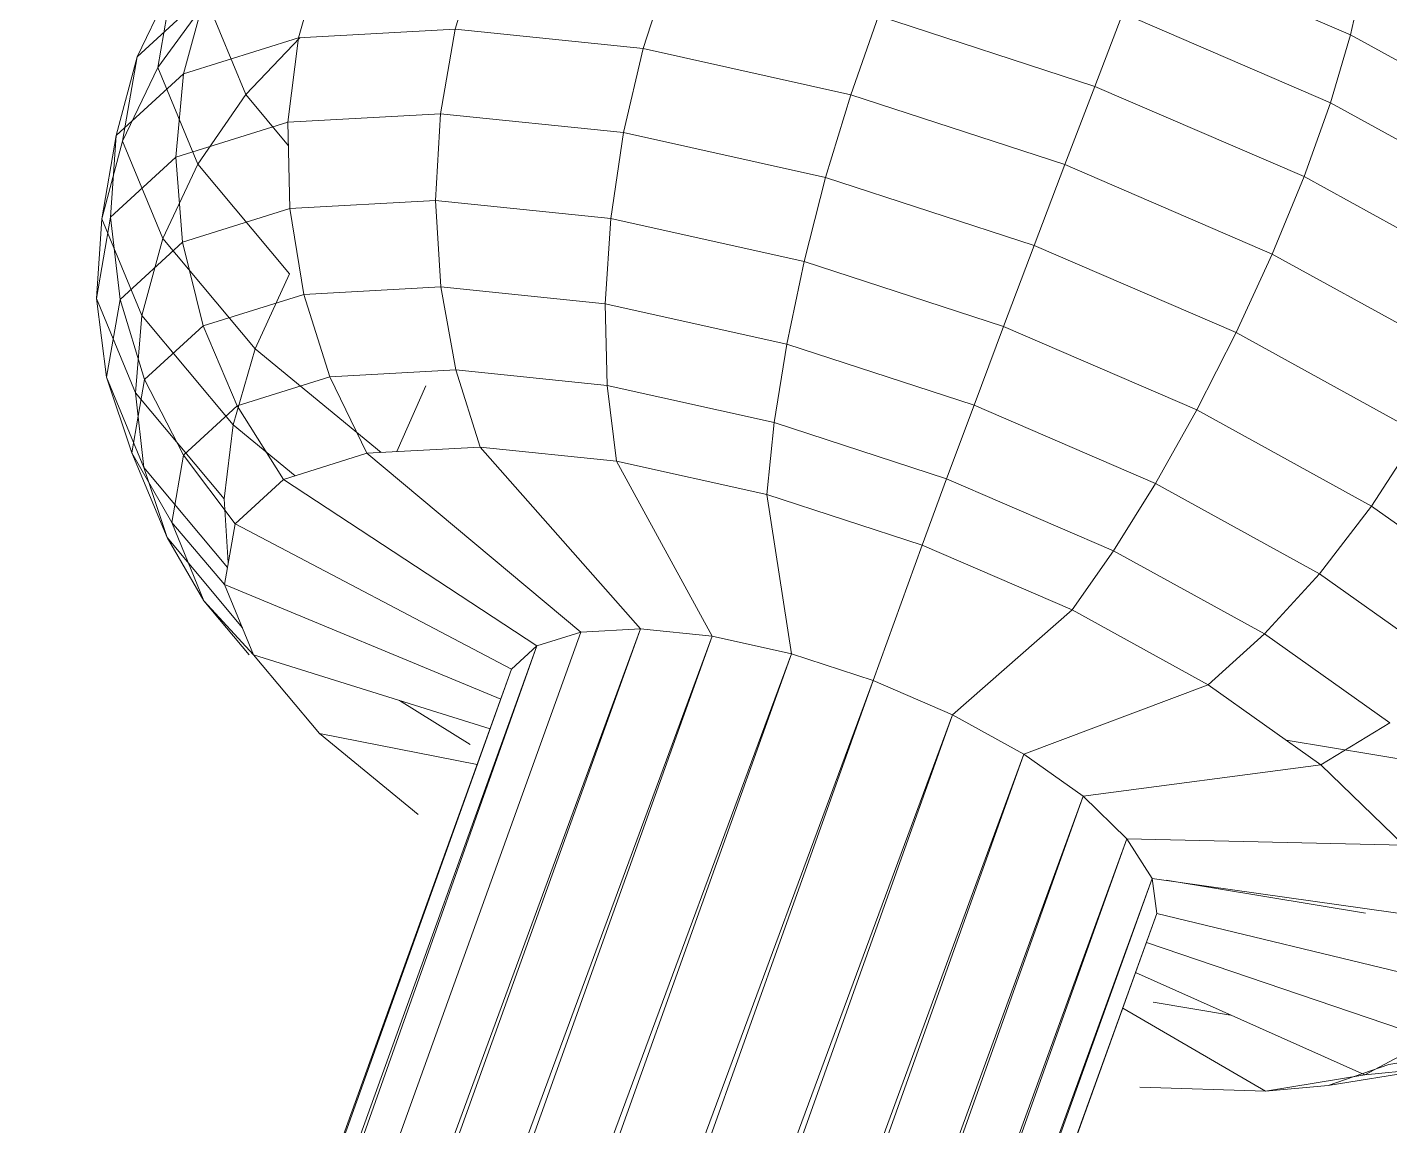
# Model space of a CAD drawing. Header units: inches. Extents: x -827 to 154, y -802 to 207.
# Drawn here: x -721.359 to -720.772, y 45.891 to 46.364 of the extents above; entities that cross this region are included whole.
import ezdxf

# ---------------------------------------------------------------- set-up
doc = ezdxf.new("R2010")
doc.units = ezdxf.units.IN
doc.header["$MEASUREMENT"] = 0
doc.layers.add('DrillPressTable _1__skp', color=8, linetype='Continuous', lineweight=9)
doc.layers.add('Layer0', color=7, linetype='Continuous', lineweight=9)

# ---------------------------------------------------------------- blocks, each defined once
blk = doc.blocks.new('DrillPressTable _1__skp_12-402055-Level 1')
at = {"layer": 'Layer0'}
for p, q in [((6.85477, 10.78264), (6.86451, 10.81687)), ((6.85477, 10.78264), (6.86451, 10.81687)), ((6.92215, 10.78635), (6.93253, 10.82061)), ((6.93253, 10.82061), (6.92215, 10.78635)), ((7.22047, 10.82149), (7.30769, 10.78387)), ((7.30769, 10.78387), (7.22047, 10.82149)), ((7.00308, 10.77801), (7.01421, 10.8122)), ((7.01421, 10.8122), (7.00308, 10.77801)), ((6.78525, 10.77441), (6.80043, 10.80577)), ((6.80043, 10.80577), (6.78525, 10.77441)), ((6.79423, 10.76987), (6.80043, 10.80577)), ((6.80043, 10.80577), (6.79423, 10.76987)), ((7.30769, 10.78387), (7.31342, 10.80955)), ((7.31342, 10.80955), (7.30769, 10.78387)), ((6.78525, 10.77441), (6.81444, 10.8012)), ((6.78525, 10.77441), (6.81444, 10.8012)), ((6.79423, 10.76987), (6.81531, 10.7987)), ((6.79423, 10.76987), (6.81531, 10.7987)), ((6.81444, 10.8012), (6.80516, 10.76712)), ((6.80516, 10.76712), (6.81444, 10.8012)), ((6.81531, 10.7987), (6.83203, 10.75817)), ((6.83203, 10.75817), (6.81531, 10.7987)), ((7.19753, 10.76175), (7.20958, 10.79324)), ((7.20958, 10.79324), (7.19753, 10.76175)), ((7.20958, 10.79324), (7.299, 10.75467)), ((7.299, 10.75467), (7.20958, 10.79324)), ((7.09246, 10.75816), (7.10443, 10.79216)), ((7.10443, 10.79216), (7.09246, 10.75816)), ((7.10443, 10.79216), (7.19753, 10.76175)), ((7.19753, 10.76175), (7.10443, 10.79216)), ((6.85477, 10.78264), (6.80516, 10.76712)), ((6.80516, 10.76712), (6.85477, 10.78264)), ((6.85531, 10.78264), (6.83203, 10.75817)), ((6.85531, 10.78264), (6.83203, 10.75817)), ((6.85477, 10.78264), (6.85021, 10.74633)), ((6.85021, 10.74633), (6.85477, 10.78264)), ((6.85477, 10.78264), (6.92215, 10.78635)), ((6.85477, 10.78264), (6.92215, 10.78635)), ((6.91582, 10.74994), (6.92215, 10.78635)), ((6.91582, 10.74994), (6.92215, 10.78635)), ((6.92215, 10.78635), (7.00308, 10.77801)), ((7.00308, 10.77801), (6.92215, 10.78635)), ((7.299, 10.75467), (7.30769, 10.78387)), ((7.30769, 10.78387), (7.299, 10.75467)), ((7.30769, 10.78387), (7.38654, 10.74043)), ((7.38654, 10.74043), (7.30769, 10.78387)), ((6.99462, 10.74183), (7.00308, 10.77801)), ((7.00308, 10.77801), (6.99462, 10.74183)), ((7.00308, 10.77801), (7.09246, 10.75816)), ((7.09246, 10.75816), (7.00308, 10.77801)), ((6.78525, 10.77441), (6.77628, 10.74061)), ((6.77628, 10.74061), (6.78525, 10.77441)), ((6.77899, 10.73819), (6.78525, 10.77441)), ((6.77899, 10.73819), (6.78525, 10.77441)), ((6.79423, 10.76987), (6.77899, 10.73819)), ((6.77899, 10.73819), (6.79423, 10.76987)), ((6.79423, 10.76987), (6.8114, 10.72825)), ((6.79423, 10.76987), (6.8114, 10.72825)), ((6.80516, 10.76712), (6.77628, 10.74061)), ((6.77628, 10.74061), (6.80516, 10.76712)), ((6.80516, 10.76712), (6.8019, 10.73122)), ((6.8019, 10.73122), (6.80516, 10.76712)), ((6.83203, 10.75817), (6.8114, 10.72825)), ((6.8114, 10.72825), (6.83203, 10.75817)), ((6.85042, 10.73616), (6.83203, 10.75817)), ((6.85042, 10.73616), (6.83203, 10.75817)), ((7.08166, 10.7225), (7.09246, 10.75816)), ((7.09246, 10.75816), (7.08166, 10.7225)), ((7.09246, 10.75816), (7.18468, 10.72804)), ((7.18468, 10.72804), (7.09246, 10.75816)), ((7.18468, 10.72804), (7.19753, 10.76175)), ((7.19753, 10.76175), (7.18468, 10.72804)), ((7.19753, 10.76175), (7.28763, 10.72289)), ((7.28763, 10.72289), (7.19753, 10.76175)), ((7.28763, 10.72289), (7.299, 10.75467)), ((7.299, 10.75467), (7.28763, 10.72289)), ((7.299, 10.75467), (7.37984, 10.71013)), ((7.37984, 10.71013), (7.299, 10.75467)), ((6.85021, 10.74633), (6.8019, 10.73122)), ((6.8019, 10.73122), (6.85021, 10.74633)), ((6.91582, 10.74994), (6.85021, 10.74633)), ((6.85021, 10.74633), (6.91582, 10.74994)), ((6.85021, 10.74633), (6.85098, 10.70911)), ((6.85098, 10.70911), (6.85021, 10.74633)), ((6.91375, 10.71256), (6.91582, 10.74994)), ((6.91375, 10.71256), (6.91582, 10.74994)), ((6.91582, 10.74994), (6.99462, 10.74183)), ((6.99462, 10.74183), (6.91582, 10.74994)), ((6.77628, 10.74061), (6.77007, 10.70468)), ((6.77007, 10.70468), (6.77628, 10.74061)), ((6.77628, 10.74061), (6.77382, 10.70544)), ((6.77382, 10.70544), (6.77628, 10.74061)), ((6.98913, 10.7048), (6.99462, 10.74183)), ((6.99462, 10.74183), (6.98913, 10.7048)), ((6.99462, 10.74183), (7.08166, 10.7225)), ((7.08166, 10.7225), (6.99462, 10.74183)), ((6.77899, 10.73819), (6.77007, 10.70468)), ((6.77899, 10.73819), (6.77007, 10.70468)), ((6.79632, 10.69619), (6.77899, 10.73819)), ((6.77899, 10.73819), (6.79632, 10.69619)), ((6.8019, 10.73122), (6.77382, 10.70544)), ((6.77382, 10.70544), (6.8019, 10.73122)), ((6.8019, 10.73122), (6.80477, 10.69465)), ((6.80477, 10.69465), (6.8019, 10.73122)), ((6.79632, 10.69619), (6.8114, 10.72825)), ((6.79632, 10.69619), (6.8114, 10.72825)), ((6.8114, 10.72825), (6.85086, 10.68102)), ((6.85086, 10.68102), (6.8114, 10.72825)), ((7.07238, 10.68631), (7.08166, 10.7225)), ((7.08166, 10.7225), (7.07238, 10.68631)), ((7.08166, 10.7225), (7.17146, 10.69316)), ((7.17146, 10.69316), (7.08166, 10.7225)), ((7.17146, 10.69316), (7.18468, 10.72804)), ((7.18468, 10.72804), (7.17146, 10.69316)), ((7.18468, 10.72804), (7.27395, 10.68953)), ((7.27395, 10.68953), (7.18468, 10.72804)), ((7.27395, 10.68953), (7.28763, 10.72289)), ((7.28763, 10.72289), (7.27395, 10.68953)), ((7.28763, 10.72289), (7.3691, 10.678)), ((7.3691, 10.678), (7.28763, 10.72289)), ((6.91375, 10.71256), (6.85098, 10.70911)), ((6.85098, 10.70911), (6.91375, 10.71256)), ((6.91375, 10.71256), (6.98913, 10.7048)), ((6.91598, 10.6754), (6.91375, 10.71256)), ((6.98913, 10.7048), (6.91375, 10.71256)), ((6.91598, 10.6754), (6.91375, 10.71256)), ((6.77382, 10.70544), (6.76776, 10.67042)), ((6.76776, 10.67042), (6.77382, 10.70544)), ((6.77382, 10.70544), (6.77793, 10.67002)), ((6.77793, 10.67002), (6.77382, 10.70544)), ((6.85098, 10.70911), (6.80477, 10.69465)), ((6.80477, 10.69465), (6.85098, 10.70911)), ((6.85098, 10.70911), (6.85705, 10.67215)), ((6.85705, 10.67215), (6.85098, 10.70911)), ((6.77007, 10.70468), (6.76776, 10.67042)), ((6.77007, 10.70468), (6.76776, 10.67042)), ((6.78726, 10.66303), (6.77007, 10.70468)), ((6.77007, 10.70468), (6.78726, 10.66303)), ((6.98676, 10.66811), (6.98913, 10.7048)), ((6.98913, 10.7048), (6.98676, 10.66811)), ((6.98913, 10.7048), (7.07238, 10.68631)), ((7.07238, 10.68631), (6.98913, 10.7048)), ((6.80477, 10.69465), (6.77793, 10.67002)), ((6.77793, 10.67002), (6.80477, 10.69465)), ((6.78726, 10.66303), (6.79632, 10.69619)), ((6.79632, 10.69619), (6.78726, 10.66303)), ((6.79632, 10.69619), (6.83603, 10.64867)), ((6.79632, 10.69619), (6.83603, 10.64867)), ((6.80477, 10.69465), (6.81367, 10.65858)), ((6.81367, 10.65858), (6.80477, 10.69465)), ((7.15829, 10.65825), (7.17146, 10.69316)), ((7.17146, 10.69316), (7.15829, 10.65825)), ((7.17146, 10.69316), (7.25839, 10.65567)), ((7.25839, 10.65567), (7.17146, 10.69316)), ((7.25839, 10.65567), (7.27395, 10.68953)), ((7.27395, 10.68953), (7.25839, 10.65567)), ((7.27395, 10.68953), (7.35466, 10.64507)), ((7.35466, 10.64507), (7.27395, 10.68953)), ((7.06493, 10.65075), (7.07238, 10.68631)), ((7.07238, 10.68631), (7.06493, 10.65075)), ((7.07238, 10.68631), (7.15829, 10.65825)), ((7.15829, 10.65825), (7.07238, 10.68631)), ((6.85086, 10.68102), (6.83603, 10.64867)), ((6.83603, 10.64867), (6.85086, 10.68102)), ((6.78452, 10.62981), (6.76776, 10.67042)), ((6.76776, 10.67042), (6.77214, 10.63648)), ((6.76776, 10.67042), (6.78452, 10.62981)), ((6.76776, 10.67042), (6.77214, 10.63648)), ((6.77793, 10.67002), (6.77214, 10.63648)), ((6.77214, 10.63648), (6.77793, 10.67002)), ((6.77793, 10.67002), (6.7885, 10.63548)), ((6.7885, 10.63548), (6.77793, 10.67002)), ((6.85705, 10.67215), (6.81367, 10.65858)), ((6.81367, 10.65858), (6.85705, 10.67215)), ((6.91598, 10.6754), (6.85705, 10.67215)), ((6.85705, 10.67215), (6.91598, 10.6754)), ((6.85705, 10.67215), (6.86824, 10.63665)), ((6.86824, 10.63665), (6.85705, 10.67215)), ((6.91598, 10.6754), (6.98676, 10.66811)), ((6.92247, 10.63963), (6.91598, 10.6754)), ((6.98676, 10.66811), (6.91598, 10.6754)), ((6.92247, 10.63963), (6.91598, 10.6754)), ((6.98676, 10.66811), (7.06493, 10.65075)), ((6.98759, 10.63292), (6.98676, 10.66811)), ((7.06493, 10.65075), (6.98676, 10.66811)), ((6.98676, 10.66811), (6.98759, 10.63292)), ((6.78452, 10.62981), (6.78726, 10.66303)), ((6.78726, 10.66303), (6.78452, 10.62981)), ((6.82655, 10.616), (6.78726, 10.66303)), ((6.78726, 10.66303), (6.82655, 10.616)), ((6.81367, 10.65858), (6.7885, 10.63548)), ((6.7885, 10.63548), (6.81367, 10.65858)), ((6.81367, 10.65858), (6.82832, 10.62416)), ((6.82832, 10.62416), (6.81367, 10.65858)), ((7.14558, 10.6244), (7.15829, 10.65825)), ((7.15829, 10.65825), (7.14558, 10.6244)), ((7.15829, 10.65825), (7.24144, 10.62238)), ((7.24144, 10.62238), (7.15829, 10.65825)), ((7.24144, 10.62238), (7.25839, 10.65567)), ((7.25839, 10.65567), (7.24144, 10.62238)), ((7.25839, 10.65567), (7.33698, 10.61237)), ((7.33698, 10.61237), (7.25839, 10.65567)), ((6.82655, 10.616), (6.83603, 10.64867)), ((6.83603, 10.64867), (6.82655, 10.616)), ((6.83603, 10.64867), (6.89039, 10.60406)), ((6.83603, 10.64867), (6.89039, 10.60406)), ((7.05953, 10.61695), (7.06493, 10.65075)), ((7.06493, 10.65075), (7.05953, 10.61695)), ((7.06493, 10.65075), (7.14558, 10.6244)), ((7.14558, 10.6244), (7.06493, 10.65075)), ((6.78818, 10.5976), (6.77214, 10.63648)), ((6.77214, 10.63648), (6.78305, 10.60396)), ((6.77214, 10.63648), (6.78818, 10.5976)), ((6.77214, 10.63648), (6.78305, 10.60396)), ((6.7885, 10.63548), (6.78305, 10.60396)), ((6.78305, 10.60396), (6.7885, 10.63548)), ((6.7885, 10.63548), (6.80517, 10.60291)), ((6.80517, 10.60291), (6.7885, 10.63548)), ((6.86824, 10.63665), (6.82832, 10.62416)), ((6.82832, 10.62416), (6.86824, 10.63665)), ((6.92247, 10.63963), (6.86824, 10.63665)), ((6.92247, 10.63963), (6.86824, 10.63665)), ((6.88418, 10.60372), (6.86824, 10.63665)), ((6.88418, 10.60372), (6.86824, 10.63665)), ((6.92247, 10.63963), (6.98759, 10.63292)), ((6.93299, 10.6064), (6.92247, 10.63963)), ((6.98759, 10.63292), (6.92247, 10.63963)), ((6.92247, 10.63963), (6.93299, 10.6064)), ((6.78818, 10.5976), (6.78452, 10.62981)), ((6.82273, 10.58407), (6.78452, 10.62981)), ((6.78452, 10.62981), (6.78818, 10.5976)), ((6.78452, 10.62981), (6.82273, 10.58407)), ((6.90957, 10.63284), (6.89708, 10.60443)), ((6.89708, 10.60443), (6.90957, 10.63284)), ((6.98759, 10.63292), (7.05953, 10.61695)), ((6.99161, 10.60037), (6.98759, 10.63292)), ((7.05953, 10.61695), (6.98759, 10.63292)), ((6.98759, 10.63292), (6.99161, 10.60037)), ((6.82832, 10.62416), (6.80517, 10.60291)), ((6.80517, 10.60291), (6.82832, 10.62416)), ((6.82832, 10.62416), (6.84825, 10.59247)), ((6.84825, 10.59247), (6.82832, 10.62416)), ((7.14558, 10.6244), (7.13375, 10.5927)), ((7.14558, 10.6244), (7.13375, 10.5927)), ((7.14558, 10.6244), (7.22365, 10.59073)), ((7.14558, 10.6244), (7.22365, 10.59073)), ((7.05953, 10.61695), (7.05636, 10.58598)), ((7.05953, 10.61695), (7.05636, 10.58598)), ((7.05953, 10.61695), (7.13375, 10.5927)), ((7.05953, 10.61695), (7.13375, 10.5927)), ((7.22365, 10.59073), (7.24144, 10.62238)), ((7.24144, 10.62238), (7.22365, 10.59073)), ((7.24144, 10.62238), (7.31662, 10.58096)), ((7.31662, 10.58096), (7.24144, 10.62238)), ((6.82273, 10.58407), (6.82655, 10.616)), ((6.82655, 10.616), (6.82273, 10.58407)), ((6.8533, 10.59406), (6.82655, 10.616)), ((6.82655, 10.616), (6.8533, 10.59406)), ((7.31662, 10.58096), (7.33698, 10.61237)), ((7.33698, 10.61237), (7.31662, 10.58096)), ((6.88418, 10.60372), (6.93299, 10.6064)), ((6.93299, 10.6064), (6.88418, 10.60372)), ((6.93299, 10.6064), (6.99161, 10.60037)), ((7.00199, 10.52807), (6.93299, 10.6064)), ((6.99161, 10.60037), (6.93299, 10.6064)), ((6.93299, 10.6064), (7.00199, 10.52807)), ((6.79813, 10.56741), (6.78305, 10.60396)), ((6.78305, 10.60396), (6.80016, 10.57388)), ((6.78305, 10.60396), (6.79813, 10.56741)), ((6.78305, 10.60396), (6.80016, 10.57388)), ((6.80517, 10.60291), (6.80016, 10.57388)), ((6.80016, 10.57388), (6.80517, 10.60291)), ((6.80517, 10.60291), (6.82743, 10.57337)), ((6.82743, 10.57337), (6.80517, 10.60291)), ((6.88418, 10.60372), (6.84825, 10.59247)), ((6.88418, 10.60372), (6.84825, 10.59247)), ((6.97628, 10.52665), (6.88418, 10.60372)), ((6.88418, 10.60372), (6.97628, 10.52665)), ((6.99161, 10.60037), (7.05636, 10.58598)), ((7.03287, 10.52489), (6.99161, 10.60037)), ((7.05636, 10.58598), (6.99161, 10.60037)), ((6.99161, 10.60037), (7.03287, 10.52489)), ((6.79813, 10.56741), (6.78818, 10.5976)), ((6.82417, 10.55452), (6.78818, 10.5976)), ((6.78818, 10.5976), (6.79813, 10.56741)), ((6.78818, 10.5976), (6.82417, 10.55452)), ((6.84825, 10.59247), (6.82743, 10.57337)), ((6.84825, 10.59247), (6.82743, 10.57337)), ((6.95736, 10.52073), (6.84825, 10.59247)), ((6.84825, 10.59247), (6.95736, 10.52073)), ((7.13375, 10.5927), (7.12316, 10.56416)), ((7.12316, 10.56416), (7.13375, 10.5927)), ((7.20559, 10.56171), (7.13375, 10.5927)), ((7.13375, 10.5927), (7.20559, 10.56171)), ((7.22365, 10.59073), (7.20559, 10.56171)), ((7.20559, 10.56171), (7.22365, 10.59073)), ((7.22365, 10.59073), (7.29424, 10.55184)), ((7.22365, 10.59073), (7.29424, 10.55184)), ((6.82452, 10.55654), (6.82273, 10.58407)), ((6.82273, 10.58407), (6.82452, 10.55654)), ((7.12316, 10.56416), (7.05636, 10.58598)), ((7.06697, 10.51731), (7.05636, 10.58598)), ((7.12316, 10.56416), (7.05636, 10.58598)), ((7.05636, 10.58598), (7.06697, 10.51731)), ((7.31662, 10.58096), (7.29424, 10.55184)), ((7.31662, 10.58096), (7.29424, 10.55184)), ((7.31662, 10.58096), (7.3791, 10.5366)), ((7.31662, 10.58096), (7.3791, 10.5366)), ((6.81405, 10.54023), (6.80016, 10.57388)), ((6.80016, 10.57388), (6.82291, 10.54722)), ((6.80016, 10.57388), (6.81405, 10.54023)), ((6.80016, 10.57388), (6.82291, 10.54722)), ((6.82743, 10.57337), (6.82291, 10.54722)), ((6.82743, 10.57337), (6.82291, 10.54722)), ((6.9464, 10.51068), (6.82743, 10.57337)), ((6.82743, 10.57337), (6.9464, 10.51068)), ((6.81405, 10.54023), (6.79813, 10.56741)), ((6.83064, 10.52851), (6.79813, 10.56741)), ((6.79813, 10.56741), (6.81405, 10.54023)), ((6.79813, 10.56741), (6.83064, 10.52851)), ((7.12316, 10.56416), (7.10216, 10.50582)), ((7.12316, 10.56416), (7.10216, 10.50582)), ((7.18782, 10.53627), (7.12316, 10.56416)), ((7.12316, 10.56416), (7.18782, 10.53627)), ((7.20559, 10.56171), (7.18782, 10.53627)), ((7.18782, 10.53627), (7.20559, 10.56171)), ((7.27054, 10.52593), (7.20559, 10.56171)), ((7.20559, 10.56171), (7.27054, 10.52593)), ((6.83542, 10.5169), (6.82291, 10.54722)), ((6.83542, 10.5169), (6.82291, 10.54722)), ((6.94179, 10.49782), (6.82291, 10.54722)), ((6.94179, 10.49782), (6.82291, 10.54722)), ((7.29424, 10.55184), (7.27054, 10.52593)), ((7.27054, 10.52593), (7.29424, 10.55184)), ((7.35289, 10.51019), (7.29424, 10.55184)), ((7.29424, 10.55184), (7.35289, 10.51019)), ((6.83542, 10.5169), (6.81405, 10.54023)), ((6.83353, 10.5169), (6.81405, 10.54023)), ((6.81405, 10.54023), (6.83542, 10.5169)), ((6.81405, 10.54023), (6.83353, 10.5169)), ((7.18782, 10.53627), (7.13622, 10.49113)), ((7.13622, 10.49113), (7.18782, 10.53627)), ((7.24629, 10.50406), (7.18782, 10.53627)), ((7.18782, 10.53627), (7.24629, 10.50406)), ((7.00199, 10.52807), (6.25383, 8.44491)), ((7.00199, 10.52807), (6.25383, 8.49496)), ((7.00199, 10.52807), (6.25383, 8.44491)), ((6.25383, 8.49496), (7.00199, 10.52807)), ((6.25383, 8.51941), (6.97628, 10.52665)), ((6.97628, 10.52665), (6.25383, 8.51941)), ((7.03287, 10.52489), (6.25383, 8.35059)), ((7.03287, 10.52489), (6.25383, 8.35059)), ((7.03287, 10.52489), (6.25806, 8.42746)), ((6.25806, 8.42746), (7.03287, 10.52489)), ((6.95736, 10.52073), (6.97628, 10.52665)), ((6.95736, 10.52073), (6.97628, 10.52665)), ((6.95736, 10.52073), (6.97628, 10.52665)), ((6.97628, 10.52665), (7.00199, 10.52807)), ((6.97628, 10.52665), (7.00199, 10.52807)), ((6.97628, 10.52665), (7.00199, 10.52807)), ((7.00199, 10.52807), (7.03287, 10.52489)), ((7.00199, 10.52807), (7.03287, 10.52489)), ((7.00199, 10.52807), (7.03287, 10.52489)), ((7.03287, 10.52489), (7.06697, 10.51731)), ((7.03287, 10.52489), (7.06697, 10.51731)), ((7.03287, 10.52489), (7.06697, 10.51731)), ((7.27054, 10.52593), (7.24629, 10.50406)), ((7.24629, 10.50406), (7.27054, 10.52593)), ((7.32452, 10.4876), (7.27054, 10.52593)), ((7.27054, 10.52593), (7.32452, 10.4876)), ((6.95736, 10.52073), (6.25383, 8.53636)), ((6.25383, 8.53636), (6.95736, 10.52073)), ((6.25383, 8.56934), (6.95736, 10.52073)), ((6.25383, 8.56934), (6.95736, 10.52073)), ((7.06697, 10.51731), (6.25383, 8.32027)), ((7.06697, 10.51731), (6.25383, 8.24264)), ((6.25383, 8.32027), (7.06697, 10.51731)), ((7.06697, 10.51731), (6.25383, 8.24264)), ((6.95736, 10.52073), (6.9464, 10.51068)), ((6.9464, 10.51068), (6.95736, 10.52073)), ((6.9464, 10.51068), (6.95736, 10.52073)), ((7.06697, 10.51731), (7.10216, 10.50582)), ((7.06697, 10.51731), (7.10216, 10.50582)), ((7.06697, 10.51731), (7.10216, 10.50582)), ((6.86374, 10.48301), (6.83542, 10.5169)), ((6.83542, 10.5169), (6.93724, 10.48509)), ((6.86374, 10.48301), (6.83542, 10.5169)), ((6.93724, 10.48509), (6.83542, 10.5169)), ((6.9464, 10.51068), (6.25383, 8.57704)), ((6.25383, 8.57704), (6.9464, 10.51068)), ((6.25383, 8.59158), (6.9464, 10.51068)), ((6.25383, 8.59158), (6.9464, 10.51068)), ((7.10216, 10.50582), (6.25383, 8.12829)), ((6.25383, 8.21364), (7.10216, 10.50582)), ((7.10216, 10.50582), (6.25383, 8.21364)), ((7.10216, 10.50582), (6.25383, 8.12829)), ((7.10216, 10.50582), (7.13622, 10.49113)), ((7.13622, 10.49113), (7.10216, 10.50582)), ((7.10216, 10.50582), (7.13622, 10.49113)), ((7.24629, 10.50406), (7.16701, 10.47416)), ((7.16701, 10.47416), (7.24629, 10.50406)), ((7.29487, 10.46956), (7.24629, 10.50406)), ((7.24629, 10.50406), (7.29487, 10.46956)), ((6.89826, 10.49727), (6.92867, 10.47832)), ((6.92867, 10.47832), (6.89826, 10.49727)), ((7.13622, 10.49113), (6.25383, 8.01537)), ((7.13622, 10.49113), (6.25383, 8.1027)), ((7.13622, 10.49113), (6.25383, 8.01537)), ((6.25383, 8.1027), (7.13622, 10.49113)), ((7.13622, 10.49113), (7.16701, 10.47416)), ((7.16701, 10.47416), (7.13622, 10.49113)), ((7.13622, 10.49113), (7.16701, 10.47416)), ((6.9062, 10.44817), (6.86374, 10.48301)), ((6.86374, 10.48301), (6.93172, 10.46969)), ((6.9062, 10.44817), (6.86374, 10.48301)), ((6.93172, 10.46969), (6.86374, 10.48301)), ((7.32452, 10.4876), (7.29487, 10.46956)), ((7.29487, 10.46956), (7.32452, 10.4876)), ((7.2799, 10.48019), (7.33924, 10.47037)), ((7.33924, 10.47037), (7.2799, 10.48019)), ((7.16701, 10.47416), (6.25383, 7.99443)), ((7.16701, 10.47416), (6.25383, 7.91172)), ((6.25383, 7.99443), (7.16701, 10.47416)), ((7.16701, 10.47416), (6.25383, 7.91172)), ((7.16701, 10.47416), (7.1926, 10.45599)), ((7.1926, 10.45599), (7.16701, 10.47416)), ((7.16701, 10.47416), (7.1926, 10.45599)), ((7.29487, 10.46956), (7.1926, 10.45599)), ((7.1926, 10.45599), (7.29487, 10.46956)), ((7.33053, 10.43494), (7.29487, 10.46956)), ((7.29487, 10.46956), (7.33053, 10.43494)), ((6.25383, 7.89582), (7.1926, 10.45599)), ((6.25383, 7.82457), (7.1926, 10.45599)), ((7.1926, 10.45599), (6.25383, 7.89582)), ((7.1926, 10.45599), (6.25383, 7.82457)), ((7.1926, 10.45599), (7.21139, 10.43775)), ((7.21139, 10.43775), (7.1926, 10.45599)), ((7.21139, 10.43775), (7.1926, 10.45599)), ((7.21139, 10.43775), (6.25383, 7.8135)), ((6.25383, 7.75996), (7.21139, 10.43775)), ((7.21139, 10.43775), (6.25383, 7.8135)), ((7.21139, 10.43775), (6.25383, 7.75996)), ((7.21139, 10.43775), (7.22218, 10.42059)), ((7.22218, 10.42059), (7.21139, 10.43775)), ((7.33053, 10.43494), (7.21139, 10.43775)), ((7.21139, 10.43775), (7.33053, 10.43494)), ((7.22218, 10.42059), (7.21139, 10.43775)), ((7.22218, 10.42059), (6.25383, 7.72225)), ((7.22218, 10.42059), (6.25383, 7.75322)), ((6.25383, 7.72225), (7.22218, 10.42059)), ((7.22218, 10.42059), (6.25383, 7.75322)), ((7.22218, 10.42059), (7.2243, 10.40559)), ((7.2243, 10.40559), (7.22218, 10.42059)), ((7.35102, 10.40236), (7.22218, 10.42059)), ((7.22218, 10.42059), (7.35102, 10.40236)), ((7.2243, 10.40559), (7.22218, 10.42059)), ((7.2283, 10.41991), (7.31413, 10.4057)), ((7.31413, 10.4057), (7.2283, 10.41991)), ((7.2243, 10.40559), (6.25383, 7.71939)), ((6.25383, 7.71377), (7.2243, 10.40559)), ((7.2243, 10.40559), (6.25383, 7.71939)), ((7.2243, 10.40559), (6.25383, 7.71377)), ((7.2243, 10.40559), (7.35505, 10.37388)), ((7.2243, 10.40559), (7.35505, 10.37388)), ((7.21974, 10.39297), (7.34237, 10.35129)), ((7.34237, 10.35129), (7.21974, 10.39297)), ((7.21508, 10.38006), (7.31378, 10.336)), ((7.31378, 10.336), (7.21508, 10.38006)), ((7.20956, 10.36478), (7.27107, 10.32898)), ((7.27107, 10.32898), (7.20956, 10.36478)), ((7.22271, 10.36729), (7.25603, 10.36178)), ((7.25603, 10.36178), (7.22271, 10.36729)), ((7.34237, 10.35129), (7.31378, 10.336)), ((7.31378, 10.336), (7.34237, 10.35129)), ((7.37572, 10.34894), (7.32416, 10.34046)), ((7.32416, 10.34046), (7.37572, 10.34894)), ((7.31378, 10.336), (7.27107, 10.32898)), ((7.27107, 10.32898), (7.31378, 10.336)), ((7.29807, 10.33142), (7.32416, 10.34046)), ((7.32416, 10.34046), (7.29807, 10.33142)), ((7.34552, 10.33922), (7.29807, 10.33142)), ((7.29807, 10.33142), (7.34552, 10.33922)), ((7.31378, 10.336), (7.34552, 10.33922)), ((7.34552, 10.33922), (7.31378, 10.336)), ((7.27107, 10.32898), (7.21693, 10.33067)), ((7.21693, 10.33067), (7.27107, 10.32898)), ((7.27107, 10.32898), (7.29807, 10.33142)), ((7.29807, 10.33142), (7.27107, 10.32898))]:
    blk.add_line(p, q, dxfattribs=at)
blk = doc.blocks.new('DrillPressTable _1__skp_8-402051-Level 1')
blk.add_blockref('DrillPressTable _1__skp_12-402055-Level 1', (0, 0))
blk = doc.blocks.new('DrillPressTable _1__skp_3-402046-Level 1')
blk.add_blockref('DrillPressTable _1__skp_8-402051-Level 1', (3.00725, 0.74711))
blk = doc.blocks.new('DrillPressTable _1__skp_2-402045-Level 1')
blk.add_blockref('DrillPressTable _1__skp_3-402046-Level 1', (1.95763, 0.52825))
blk = doc.blocks.new('DrillPressTable _1__skp_1-402044-Level 1')
at = {"rotation": 270.0000000000001}
blk.add_blockref('DrillPressTable _1__skp_2-402045-Level 1', (123.48663, 172.57369), dxfattribs=at)
blk = doc.blocks.new('DrillPressTable _1__skp-401998-Level 1')
blk.add_blockref('DrillPressTable _1__skp_1-402044-Level 1', (0, 0))

msp = doc.modelspace()

# ---------------------------------------------------------------- block references
at = {"layer": 'DrillPressTable _1__skp', "color": 7, "rotation": 89.99999999999967}
msp.add_blockref('DrillPressTable _1__skp-401998-Level 1', (-560.487909, -89.184773), dxfattribs=at)

doc.saveas('drawing.dxf')
